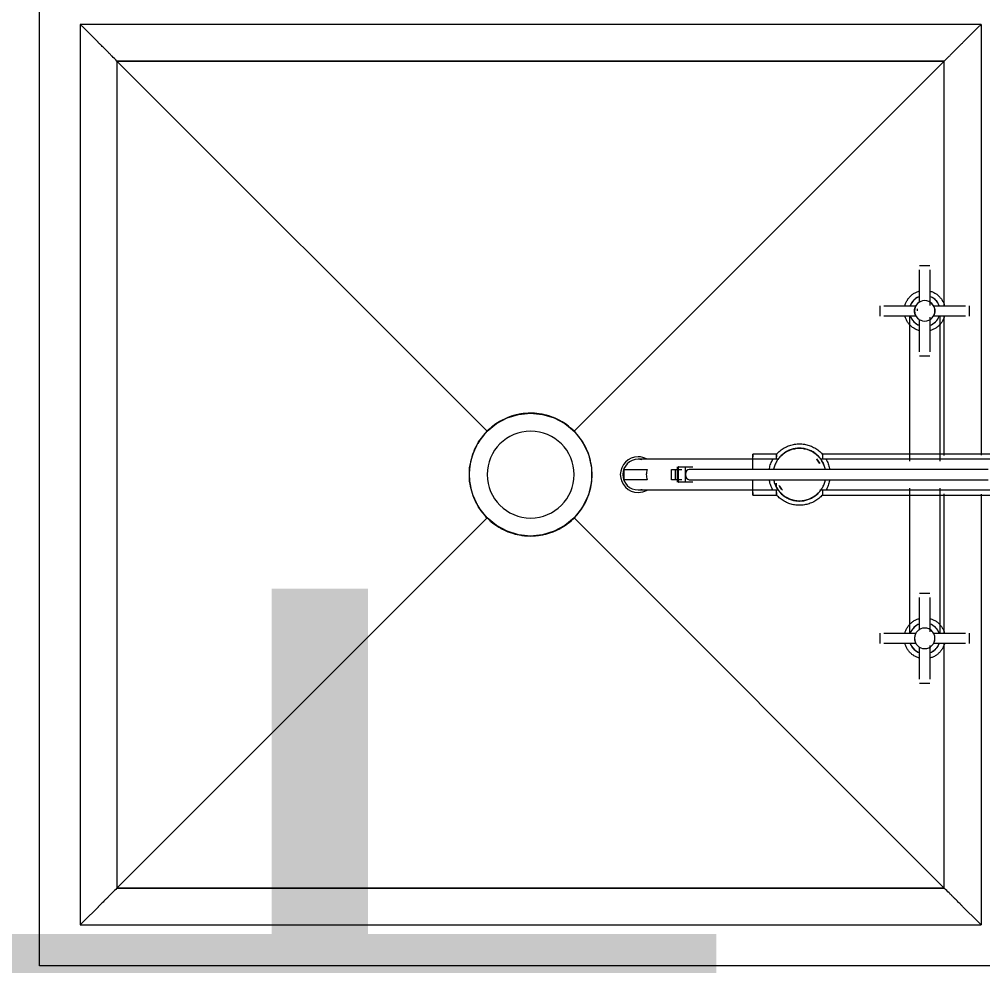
# Model space of a CAD drawing. Header units: inches. Extents: x -234 to 3525, y 0 to 2715.
# Drawn here: x 2771.82 to 2795.35, y 1690.38 to 1713.5 of the extents above; entities that cross this region are included whole.
import ezdxf
from ezdxf.enums import TextEntityAlignment as Align

# ---------------------------------------------------------------- set-up
doc = ezdxf.new("R2010")
doc.units = ezdxf.units.IN
doc.header["$LTSCALE"] = 10
doc.header["$MEASUREMENT"] = 0
doc.layers.add('AREA-TEXT', color=3, linetype='CONTINUOUS')
doc.layers.add('P-SANR-FIXT', color=2, linetype='CONTINUOUS', lineweight=13)
doc.styles.add('AREA', font='arial.ttf', dxfattribs={"width": 0.75, "height": 21})

msp = doc.modelspace()

# ---------------------------------------------------------------- linework, layer by layer
at = {"layer": 'P-SANR-FIXT', "lineweight": 9}
for p, q in [((2772.313, 1690.378), (2772.313, 1714.378)), ((2773.391, 1713.3), (2773.313, 1713.378)), ((2773.313, 1713.378), (2773.313, 1691.378)), ((2795.313, 1713.378), (2773.313, 1713.378)), ((2795.234, 1713.3), (2795.313, 1713.378)), ((2795.313, 1713.378), (2795.313, 1702.855)), ((2773.747, 1712.944), (2773.391, 1713.3)), ((2794.878, 1712.944), (2795.234, 1713.3)), ((2774.209, 1712.482), (2774.209, 1692.275)), ((2794.416, 1712.482), (2774.209, 1712.482)), ((2774.209, 1712.482), (2794.416, 1712.482)), ((2774.209, 1712.482), (2783.252, 1703.439)), ((2783.252, 1703.439), (2774.209, 1712.482)), ((2774.209, 1712.482), (2774.209, 1692.275)), ((2785.373, 1703.439), (2794.416, 1712.482)), ((2794.416, 1712.482), (2785.373, 1703.439)), ((2794.416, 1706.503), (2794.416, 1712.482)), ((2794.416, 1706.503), (2794.416, 1712.482)), ((2794.063, 1707.476), (2793.813, 1707.476)), ((2793.813, 1707.378), (2793.813, 1707.378)), ((2793.813, 1706.587), (2793.813, 1707.378)), ((2794.063, 1707.378), (2794.063, 1706.512)), ((2794.063, 1707.378), (2794.063, 1707.378)), ((2793.619, 1706.764), (2793.635, 1706.776)), ((2793.635, 1706.776), (2793.651, 1706.788)), ((2793.651, 1706.788), (2793.667, 1706.799)), ((2793.667, 1706.799), (2793.684, 1706.81)), ((2793.684, 1706.81), (2793.702, 1706.819)), ((2793.702, 1706.819), (2793.72, 1706.829)), ((2793.72, 1706.829), (2793.738, 1706.837)), ((2793.738, 1706.837), (2793.756, 1706.844)), ((2793.756, 1706.844), (2793.775, 1706.851)), ((2793.775, 1706.851), (2793.794, 1706.857)), ((2793.794, 1706.857), (2793.813, 1706.863)), ((2794.07, 1706.86), (2794.09, 1706.855)), ((2794.09, 1706.855), (2794.109, 1706.848)), ((2794.109, 1706.848), (2794.127, 1706.841)), ((2794.127, 1706.841), (2794.146, 1706.833)), ((2794.146, 1706.833), (2794.164, 1706.824)), ((2794.164, 1706.824), (2794.181, 1706.815)), ((2794.181, 1706.815), (2794.199, 1706.805)), ((2794.199, 1706.805), (2794.215, 1706.794)), ((2794.215, 1706.794), (2794.232, 1706.783)), ((2794.232, 1706.783), (2794.248, 1706.771)), ((2793.463, 1706.536), (2793.47, 1706.555)), ((2793.47, 1706.555), (2793.477, 1706.573)), ((2793.477, 1706.573), (2793.485, 1706.591)), ((2793.485, 1706.591), (2793.494, 1706.609)), ((2793.494, 1706.609), (2793.504, 1706.627)), ((2793.504, 1706.627), (2793.514, 1706.644)), ((2793.514, 1706.644), (2793.525, 1706.661)), ((2793.525, 1706.661), (2793.536, 1706.677)), ((2793.536, 1706.677), (2793.549, 1706.693)), ((2793.549, 1706.693), (2793.562, 1706.708)), ((2793.562, 1706.708), (2793.575, 1706.723)), ((2793.575, 1706.723), (2793.589, 1706.737)), ((2793.589, 1706.737), (2793.604, 1706.751)), ((2793.604, 1706.751), (2793.619, 1706.764)), ((2794.248, 1706.771), (2794.263, 1706.758)), ((2794.263, 1706.758), (2794.278, 1706.745)), ((2794.278, 1706.745), (2794.292, 1706.731)), ((2794.292, 1706.731), (2794.306, 1706.716)), ((2794.306, 1706.716), (2794.319, 1706.701)), ((2794.319, 1706.701), (2794.332, 1706.686)), ((2794.332, 1706.686), (2794.344, 1706.67)), ((2794.344, 1706.67), (2794.355, 1706.653)), ((2794.355, 1706.653), (2794.366, 1706.636)), ((2794.366, 1706.636), (2794.376, 1706.619)), ((2794.376, 1706.619), (2794.385, 1706.601)), ((2794.385, 1706.601), (2794.394, 1706.583)), ((2794.394, 1706.583), (2794.402, 1706.565)), ((2794.402, 1706.565), (2794.409, 1706.546)), ((2794.409, 1706.546), (2794.415, 1706.527)), ((2792.84, 1706.503), (2792.84, 1706.253)), ((2792.938, 1706.503), (2792.938, 1706.503)), ((2792.938, 1706.503), (2793.721, 1706.503)), ((2793.452, 1706.497), (2793.457, 1706.517)), ((2793.457, 1706.517), (2793.463, 1706.536)), ((2794.154, 1706.503), (2794.938, 1706.503)), ((2794.415, 1706.527), (2794.42, 1706.508)), ((2794.938, 1706.503), (2794.938, 1706.503)), ((2795.035, 1706.253), (2795.035, 1706.503)), ((2792.938, 1706.253), (2792.938, 1706.253)), ((2793.721, 1706.253), (2792.938, 1706.253)), ((2793.46, 1706.23), (2793.455, 1706.249)), ((2793.466, 1706.211), (2793.46, 1706.23)), ((2793.473, 1706.192), (2793.466, 1706.211)), ((2793.481, 1706.174), (2793.473, 1706.192)), ((2793.49, 1706.156), (2793.481, 1706.174)), ((2793.499, 1706.138), (2793.49, 1706.156)), ((2793.509, 1706.121), (2793.499, 1706.138)), ((2793.52, 1706.104), (2793.509, 1706.121)), ((2793.531, 1706.087), (2793.52, 1706.104)), ((2793.543, 1706.071), (2793.531, 1706.087)), ((2793.556, 1706.056), (2793.543, 1706.071)), ((2793.563, 1706.253), (2793.563, 1702.708)), ((2793.813, 1705.378), (2793.813, 1706.16)), ((2794.063, 1706.227), (2794.063, 1705.378)), ((2794.938, 1706.253), (2794.154, 1706.253)), ((2794.313, 1702.707), (2794.313, 1706.253)), ((2794.339, 1706.08), (2794.326, 1706.064)), ((2794.35, 1706.096), (2794.339, 1706.08)), ((2794.361, 1706.113), (2794.35, 1706.096)), ((2794.371, 1706.13), (2794.361, 1706.113)), ((2794.381, 1706.148), (2794.371, 1706.13)), ((2794.39, 1706.165), (2794.381, 1706.148)), ((2794.398, 1706.184), (2794.39, 1706.165)), ((2794.405, 1706.202), (2794.398, 1706.184)), ((2794.412, 1706.221), (2794.405, 1706.202)), ((2794.418, 1706.24), (2794.412, 1706.221)), ((2794.416, 1702.848), (2794.416, 1706.253)), ((2794.416, 1702.848), (2794.416, 1706.253)), ((2794.423, 1706.26), (2794.418, 1706.24)), ((2794.938, 1706.253), (2794.938, 1706.253)), ((2793.569, 1706.041), (2793.556, 1706.056)), ((2793.583, 1706.026), (2793.569, 1706.041)), ((2793.597, 1706.012), (2793.583, 1706.026)), ((2793.612, 1705.999), (2793.597, 1706.012)), ((2793.627, 1705.986), (2793.612, 1705.999)), ((2793.643, 1705.974), (2793.627, 1705.986)), ((2793.66, 1705.963), (2793.643, 1705.974)), ((2793.676, 1705.952), (2793.66, 1705.963)), ((2793.694, 1705.942), (2793.676, 1705.952)), ((2793.711, 1705.932), (2793.694, 1705.942)), ((2793.729, 1705.924), (2793.711, 1705.932)), ((2793.748, 1705.916), (2793.729, 1705.924)), ((2793.766, 1705.909), (2793.748, 1705.916)), ((2793.785, 1705.902), (2793.766, 1705.909)), ((2793.805, 1705.896), (2793.785, 1705.902)), ((2794.081, 1705.899), (2794.062, 1705.894)), ((2794.1, 1705.906), (2794.081, 1705.899)), ((2794.119, 1705.912), (2794.1, 1705.906)), ((2794.137, 1705.92), (2794.119, 1705.912)), ((2794.155, 1705.928), (2794.137, 1705.92)), ((2794.173, 1705.937), (2794.155, 1705.928)), ((2794.191, 1705.947), (2794.173, 1705.937)), ((2794.208, 1705.958), (2794.191, 1705.947)), ((2794.224, 1705.969), (2794.208, 1705.958)), ((2794.24, 1705.981), (2794.224, 1705.969)), ((2794.256, 1705.993), (2794.24, 1705.981)), ((2794.271, 1706.006), (2794.256, 1705.993)), ((2794.286, 1706.02), (2794.271, 1706.006)), ((2794.3, 1706.034), (2794.286, 1706.02)), ((2794.313, 1706.049), (2794.3, 1706.034)), ((2794.326, 1706.064), (2794.313, 1706.049)), ((2793.813, 1705.378), (2793.813, 1705.378)), ((2794.063, 1705.378), (2794.063, 1705.378)), ((2793.813, 1705.281), (2794.063, 1705.281)), ((2783.479, 1703.626), (2783.738, 1703.764)), ((2783.674, 1703.736), (2783.62, 1703.709)), ((2783.728, 1703.76), (2783.674, 1703.736)), ((2783.784, 1703.782), (2783.728, 1703.76)), ((2783.738, 1703.764), (2784.02, 1703.85)), ((2783.841, 1703.802), (2783.784, 1703.782)), ((2783.898, 1703.82), (2783.841, 1703.802)), ((2783.956, 1703.835), (2783.898, 1703.82)), ((2784.014, 1703.849), (2783.956, 1703.835)), ((2784.074, 1703.859), (2784.014, 1703.849)), ((2784.02, 1703.85), (2784.313, 1703.878)), ((2784.133, 1703.868), (2784.074, 1703.859)), ((2784.193, 1703.874), (2784.133, 1703.868)), ((2784.253, 1703.877), (2784.193, 1703.874)), ((2784.313, 1703.878), (2784.253, 1703.877)), ((2784.345, 1703.878), (2784.313, 1703.878)), ((2784.313, 1703.878), (2784.605, 1703.85)), ((2784.405, 1703.876), (2784.345, 1703.878)), ((2784.465, 1703.871), (2784.405, 1703.876)), ((2784.524, 1703.863), (2784.465, 1703.871)), ((2784.583, 1703.854), (2784.524, 1703.863)), ((2784.642, 1703.842), (2784.583, 1703.854)), ((2784.605, 1703.85), (2784.887, 1703.764)), ((2784.7, 1703.827), (2784.642, 1703.842)), ((2784.758, 1703.811), (2784.7, 1703.827)), ((2784.815, 1703.792), (2784.758, 1703.811)), ((2784.871, 1703.771), (2784.815, 1703.792)), ((2784.926, 1703.747), (2784.871, 1703.771)), ((2784.887, 1703.764), (2785.146, 1703.626)), ((2784.981, 1703.721), (2784.926, 1703.747)), ((2785.034, 1703.694), (2784.981, 1703.721)), ((2783.252, 1703.439), (2783.479, 1703.626)), ((2783.323, 1703.506), (2783.279, 1703.466)), ((2783.369, 1703.545), (2783.323, 1703.506)), ((2783.417, 1703.582), (2783.369, 1703.545)), ((2783.466, 1703.616), (2783.417, 1703.582)), ((2783.516, 1703.649), (2783.466, 1703.616)), ((2783.567, 1703.68), (2783.516, 1703.649)), ((2783.62, 1703.709), (2783.567, 1703.68)), ((2785.086, 1703.664), (2785.034, 1703.694)), ((2785.137, 1703.632), (2785.086, 1703.664)), ((2785.186, 1703.598), (2785.137, 1703.632)), ((2785.146, 1703.626), (2785.373, 1703.439)), ((2785.234, 1703.562), (2785.186, 1703.598)), ((2785.281, 1703.524), (2785.234, 1703.562)), ((2785.326, 1703.485), (2785.281, 1703.524)), ((2785.369, 1703.443), (2785.326, 1703.485)), ((2783.042, 1703.176), (2783.252, 1703.439)), ((2783.119, 1703.287), (2783.084, 1703.239)), ((2783.156, 1703.334), (2783.119, 1703.287)), ((2783.196, 1703.38), (2783.156, 1703.334)), ((2783.236, 1703.424), (2783.196, 1703.38)), ((2783.279, 1703.466), (2783.236, 1703.424)), ((2785.411, 1703.4), (2785.369, 1703.443)), ((2785.373, 1703.439), (2785.583, 1703.176)), ((2785.451, 1703.355), (2785.411, 1703.4)), ((2785.489, 1703.309), (2785.451, 1703.355)), ((2785.525, 1703.261), (2785.489, 1703.309)), ((2785.56, 1703.212), (2785.525, 1703.261)), ((2782.897, 1702.874), (2783.042, 1703.176)), ((2782.962, 1703.032), (2782.937, 1702.977)), ((2782.99, 1703.085), (2782.962, 1703.032)), ((2783.019, 1703.138), (2782.99, 1703.085)), ((2783.05, 1703.189), (2783.019, 1703.138)), ((2783.084, 1703.239), (2783.05, 1703.189)), ((2785.592, 1703.161), (2785.56, 1703.212)), ((2785.583, 1703.176), (2785.728, 1702.874)), ((2785.622, 1703.11), (2785.592, 1703.161)), ((2785.65, 1703.057), (2785.622, 1703.11)), ((2785.676, 1703.003), (2785.65, 1703.057)), ((2790.455, 1702.997), (2790.48, 1703.013)), ((2790.48, 1703.013), (2790.506, 1703.029)), ((2790.506, 1703.029), (2790.532, 1703.043)), ((2790.532, 1703.043), (2790.559, 1703.057)), ((2790.559, 1703.057), (2790.587, 1703.069)), ((2790.587, 1703.069), (2790.614, 1703.08)), ((2790.614, 1703.08), (2790.643, 1703.09)), ((2790.643, 1703.09), (2790.671, 1703.099)), ((2790.671, 1703.099), (2790.7, 1703.107)), ((2790.7, 1703.107), (2790.73, 1703.113)), ((2790.751, 1703.011), (2790.726, 1703.005)), ((2790.73, 1703.113), (2790.759, 1703.119)), ((2790.776, 1703.015), (2790.751, 1703.011)), ((2790.759, 1703.119), (2790.789, 1703.123)), ((2790.802, 1703.019), (2790.776, 1703.015)), ((2790.789, 1703.123), (2790.819, 1703.126)), ((2790.827, 1703.022), (2790.802, 1703.019)), ((2790.819, 1703.126), (2790.849, 1703.128)), ((2790.853, 1703.023), (2790.827, 1703.022)), ((2790.849, 1703.128), (2790.879, 1703.128)), ((2790.879, 1703.024), (2790.853, 1703.023)), ((2790.879, 1703.128), (2790.909, 1703.128)), ((2790.893, 1703.024), (2790.879, 1703.024)), ((2790.919, 1703.022), (2790.893, 1703.024)), ((2790.909, 1703.128), (2790.938, 1703.126)), ((2790.944, 1703.02), (2790.919, 1703.022)), ((2790.938, 1703.126), (2790.968, 1703.123)), ((2790.97, 1703.017), (2790.944, 1703.02)), ((2790.968, 1703.123), (2790.998, 1703.119)), ((2790.996, 1703.013), (2790.97, 1703.017)), ((2791.021, 1703.008), (2790.996, 1703.013)), ((2790.998, 1703.119), (2791.028, 1703.114)), ((2791.028, 1703.114), (2791.057, 1703.107)), ((2791.057, 1703.107), (2791.086, 1703.099)), ((2791.086, 1703.099), (2791.114, 1703.091)), ((2791.114, 1703.091), (2791.143, 1703.081)), ((2791.143, 1703.081), (2791.171, 1703.07)), ((2791.171, 1703.07), (2791.198, 1703.057)), ((2791.198, 1703.057), (2791.225, 1703.044)), ((2791.225, 1703.044), (2791.251, 1703.03)), ((2791.251, 1703.03), (2791.277, 1703.014)), ((2791.277, 1703.014), (2791.302, 1702.998)), ((2782.822, 1702.546), (2782.897, 1702.874)), ((2782.875, 1702.809), (2782.859, 1702.751)), ((2782.894, 1702.866), (2782.875, 1702.809)), ((2782.914, 1702.922), (2782.894, 1702.866)), ((2782.937, 1702.977), (2782.914, 1702.922)), ((2785.7, 1702.948), (2785.676, 1703.003)), ((2785.722, 1702.892), (2785.7, 1702.948)), ((2785.741, 1702.835), (2785.722, 1702.892)), ((2785.728, 1702.874), (2785.803, 1702.546)), ((2785.758, 1702.777), (2785.741, 1702.835)), ((2785.773, 1702.719), (2785.758, 1702.777)), ((2790.32, 1702.878), (2789.741, 1702.878)), ((2789.741, 1702.508), (2789.741, 1702.878)), ((2789.741, 1702.878), (2789.741, 1702.811)), ((2790.32, 1702.878), (2790.341, 1702.9)), ((2790.32, 1702.878), (2790.32, 1702.811)), ((2790.32, 1702.759), (2790.32, 1702.878)), ((2790.341, 1702.9), (2790.362, 1702.922)), ((2790.362, 1702.922), (2790.384, 1702.942)), ((2790.382, 1702.79), (2790.366, 1702.769)), ((2790.399, 1702.809), (2790.382, 1702.79)), ((2790.384, 1702.942), (2790.407, 1702.961)), ((2790.416, 1702.828), (2790.399, 1702.809)), ((2790.407, 1702.961), (2790.431, 1702.98)), ((2790.435, 1702.846), (2790.416, 1702.828)), ((2790.431, 1702.98), (2790.455, 1702.997)), ((2790.454, 1702.864), (2790.435, 1702.846)), ((2790.473, 1702.88), (2790.454, 1702.864)), ((2790.494, 1702.896), (2790.473, 1702.88)), ((2790.515, 1702.911), (2790.494, 1702.896)), ((2790.536, 1702.925), (2790.515, 1702.911)), ((2790.558, 1702.938), (2790.536, 1702.925)), ((2790.581, 1702.951), (2790.558, 1702.938)), ((2790.604, 1702.962), (2790.581, 1702.951)), ((2790.628, 1702.973), (2790.604, 1702.962)), ((2790.652, 1702.982), (2790.628, 1702.973)), ((2790.676, 1702.991), (2790.652, 1702.982)), ((2790.701, 1702.999), (2790.676, 1702.991)), ((2790.726, 1703.005), (2790.701, 1702.999)), ((2791.046, 1703.002), (2791.021, 1703.008)), ((2791.071, 1702.995), (2791.046, 1703.002)), ((2791.095, 1702.986), (2791.071, 1702.995)), ((2791.119, 1702.977), (2791.095, 1702.986)), ((2791.143, 1702.967), (2791.119, 1702.977)), ((2791.166, 1702.956), (2791.143, 1702.967)), ((2791.189, 1702.944), (2791.166, 1702.956)), ((2791.212, 1702.931), (2791.189, 1702.944)), ((2791.234, 1702.918), (2791.212, 1702.931)), ((2791.255, 1702.903), (2791.234, 1702.918)), ((2791.275, 1702.888), (2791.255, 1702.903)), ((2791.296, 1702.871), (2791.275, 1702.888)), ((2791.315, 1702.854), (2791.296, 1702.871)), ((2791.302, 1702.998), (2791.327, 1702.981)), ((2791.334, 1702.836), (2791.315, 1702.854)), ((2791.327, 1702.981), (2791.35, 1702.962)), ((2791.352, 1702.818), (2791.334, 1702.836)), ((2791.35, 1702.962), (2791.373, 1702.943)), ((2791.369, 1702.799), (2791.352, 1702.818)), ((2791.385, 1702.779), (2791.369, 1702.799)), ((2791.373, 1702.943), (2791.395, 1702.923)), ((2791.401, 1702.758), (2791.385, 1702.779)), ((2791.395, 1702.923), (2791.417, 1702.902)), ((2791.417, 1702.902), (2791.437, 1702.88)), ((2791.437, 1702.88), (2791.438, 1702.878)), ((2796.063, 1702.878), (2791.438, 1702.878)), ((2791.438, 1702.878), (2791.438, 1702.758)), ((2782.825, 1702.574), (2782.819, 1702.514)), ((2782.822, 1702.211), (2782.822, 1702.546)), ((2782.834, 1702.633), (2782.825, 1702.574)), ((2782.846, 1702.692), (2782.834, 1702.633)), ((2782.859, 1702.751), (2782.846, 1702.692)), ((2785.786, 1702.661), (2785.773, 1702.719)), ((2785.796, 1702.601), (2785.786, 1702.661)), ((2785.804, 1702.542), (2785.796, 1702.601)), ((2785.803, 1702.546), (2785.803, 1702.211)), ((2785.809, 1702.482), (2785.804, 1702.542)), ((2786.941, 1702.753), (2786.938, 1702.753)), ((2786.938, 1702.753), (2786.938, 1702.753)), ((2786.944, 1702.753), (2786.941, 1702.753)), ((2786.948, 1702.753), (2786.944, 1702.753)), ((2786.954, 1702.753), (2786.948, 1702.753)), ((2786.961, 1702.753), (2786.954, 1702.753)), ((2786.969, 1702.753), (2786.961, 1702.753)), ((2786.978, 1702.753), (2786.969, 1702.753)), ((2786.988, 1702.753), (2786.978, 1702.753)), ((2787, 1702.753), (2786.988, 1702.753)), ((2787.012, 1702.753), (2787, 1702.753)), ((2787.026, 1702.753), (2787.012, 1702.753)), ((2787.041, 1702.753), (2787.026, 1702.753)), ((2787.056, 1702.753), (2787.041, 1702.753)), ((2787.073, 1702.753), (2787.056, 1702.753)), ((2787.091, 1702.753), (2787.073, 1702.753)), ((2787.109, 1702.753), (2787.091, 1702.753)), ((2787.129, 1702.753), (2787.109, 1702.753)), ((2787.149, 1702.753), (2787.129, 1702.753)), ((2787.171, 1702.753), (2787.149, 1702.753)), ((2787.193, 1702.753), (2787.171, 1702.753)), ((2787.216, 1702.753), (2787.193, 1702.753)), ((2787.24, 1702.753), (2787.216, 1702.753)), ((2787.264, 1702.753), (2787.24, 1702.753)), ((2787.289, 1702.753), (2787.264, 1702.753)), ((2787.315, 1702.753), (2787.289, 1702.753)), ((2787.341, 1702.753), (2787.315, 1702.753)), ((2787.368, 1702.753), (2787.341, 1702.753)), ((2787.395, 1702.753), (2787.368, 1702.753)), ((2787.423, 1702.753), (2787.395, 1702.753)), ((2787.452, 1702.753), (2787.423, 1702.753)), ((2787.48, 1702.753), (2787.452, 1702.753)), ((2787.509, 1702.753), (2787.48, 1702.753)), ((2787.538, 1702.753), (2787.509, 1702.753)), ((2787.568, 1702.753), (2787.538, 1702.753)), ((2787.598, 1702.753), (2787.568, 1702.753)), ((2787.628, 1702.753), (2787.598, 1702.753)), ((2787.658, 1702.753), (2787.628, 1702.753)), ((2787.688, 1702.753), (2787.658, 1702.753)), ((2790.378, 1702.753), (2787.688, 1702.753)), ((2787.895, 1702.566), (2787.895, 1702.191)), ((2787.918, 1702.566), (2788.095, 1702.566)), ((2787.921, 1702.566), (2787.918, 1702.566)), ((2787.918, 1702.566), (2787.918, 1702.191)), ((2788.095, 1702.566), (2788.271, 1702.566)), ((2788.095, 1702.191), (2788.095, 1702.566)), ((2790.144, 1702.527), (2790.151, 1702.557)), ((2790.151, 1702.557), (2790.159, 1702.586)), ((2790.159, 1702.586), (2790.167, 1702.614)), ((2790.167, 1702.614), (2790.177, 1702.643)), ((2790.177, 1702.643), (2790.189, 1702.671)), ((2790.189, 1702.671), (2790.201, 1702.698)), ((2790.201, 1702.698), (2790.214, 1702.725)), ((2790.214, 1702.725), (2790.228, 1702.751)), ((2790.228, 1702.751), (2790.23, 1702.753)), ((2790.261, 1702.563), (2790.254, 1702.539)), ((2790.269, 1702.588), (2790.261, 1702.563)), ((2790.278, 1702.612), (2790.269, 1702.588)), ((2790.287, 1702.636), (2790.278, 1702.612)), ((2790.298, 1702.66), (2790.287, 1702.636)), ((2790.31, 1702.683), (2790.298, 1702.66)), ((2790.323, 1702.705), (2790.31, 1702.683)), ((2790.336, 1702.727), (2790.323, 1702.705)), ((2790.35, 1702.749), (2790.336, 1702.727)), ((2790.366, 1702.769), (2790.35, 1702.749)), ((2796.182, 1702.753), (2791.389, 1702.753)), ((2791.416, 1702.737), (2791.401, 1702.758)), ((2791.429, 1702.715), (2791.416, 1702.737)), ((2791.442, 1702.693), (2791.429, 1702.715)), ((2791.455, 1702.67), (2791.442, 1702.693)), ((2791.466, 1702.647), (2791.455, 1702.67)), ((2791.476, 1702.623), (2791.466, 1702.647)), ((2791.485, 1702.599), (2791.476, 1702.623)), ((2791.494, 1702.575), (2791.485, 1702.599)), ((2791.501, 1702.55), (2791.494, 1702.575)), ((2791.507, 1702.525), (2791.501, 1702.55)), ((2791.529, 1702.753), (2791.543, 1702.727)), ((2791.543, 1702.727), (2791.557, 1702.7)), ((2791.557, 1702.7), (2791.569, 1702.673)), ((2791.569, 1702.673), (2791.58, 1702.645)), ((2791.58, 1702.645), (2791.59, 1702.617)), ((2791.59, 1702.617), (2791.599, 1702.588)), ((2791.599, 1702.588), (2791.607, 1702.559)), ((2791.607, 1702.559), (2791.614, 1702.53)), ((2782.814, 1702.455), (2782.813, 1702.395)), ((2782.813, 1702.395), (2782.813, 1702.335)), ((2782.813, 1702.335), (2782.816, 1702.275)), ((2782.819, 1702.514), (2782.814, 1702.455)), ((2785.812, 1702.422), (2785.809, 1702.482)), ((2785.811, 1702.302), (2785.812, 1702.362)), ((2785.812, 1702.362), (2785.812, 1702.422)), ((2786.591, 1702.503), (2786.591, 1702.253)), ((2786.591, 1702.503), (2786.768, 1702.503)), ((2786.591, 1702.503), (2786.769, 1702.503)), ((2786.769, 1702.503), (2787.162, 1702.503)), ((2787.754, 1702.503), (2787.918, 1702.503)), ((2787.754, 1702.503), (2787.843, 1702.503)), ((2787.755, 1702.421), (2787.754, 1702.503)), ((2787.754, 1702.253), (2787.755, 1702.336)), ((2787.755, 1702.336), (2787.755, 1702.421)), ((2787.843, 1702.503), (2787.843, 1702.253)), ((2787.843, 1702.503), (2788.006, 1702.503)), ((2787.843, 1702.503), (2787.843, 1702.253)), ((2787.9, 1702.503), (2787.914, 1702.503)), ((2787.914, 1702.503), (2787.9, 1702.503)), ((2795.485, 1702.503), (2788.183, 1702.503)), ((2790.139, 1702.498), (2790.144, 1702.527)), ((2790.254, 1702.539), (2790.248, 1702.513)), ((2791.513, 1702.5), (2791.507, 1702.525)), ((2791.614, 1702.53), (2791.619, 1702.501)), ((2782.816, 1702.275), (2782.821, 1702.215)), ((2782.821, 1702.215), (2782.829, 1702.155)), ((2782.897, 1701.883), (2782.822, 1702.211)), ((2782.829, 1702.155), (2782.839, 1702.096)), ((2782.839, 1702.096), (2782.852, 1702.038)), ((2785.803, 1702.211), (2785.728, 1701.883)), ((2785.779, 1702.065), (2785.791, 1702.123)), ((2785.791, 1702.123), (2785.8, 1702.183)), ((2785.8, 1702.183), (2785.806, 1702.242)), ((2785.806, 1702.242), (2785.811, 1702.302)), ((2786.768, 1702.253), (2786.591, 1702.253)), ((2786.769, 1702.253), (2786.591, 1702.253)), ((2787.162, 1702.253), (2786.769, 1702.253)), ((2787.918, 1702.253), (2787.754, 1702.253)), ((2787.843, 1702.253), (2787.754, 1702.253)), ((2788.006, 1702.253), (2787.843, 1702.253)), ((2787.9, 1702.253), (2787.914, 1702.253)), ((2787.914, 1702.253), (2787.9, 1702.253)), ((2787.918, 1702.191), (2787.921, 1702.191)), ((2788.095, 1702.191), (2787.918, 1702.191)), ((2788.271, 1702.191), (2788.095, 1702.191)), ((2788.183, 1702.253), (2795.485, 1702.253)), ((2789.741, 1701.878), (2789.741, 1702.249)), ((2790.145, 1702.227), (2790.139, 1702.256)), ((2790.151, 1702.198), (2790.145, 1702.227)), ((2790.159, 1702.169), (2790.151, 1702.198)), ((2790.168, 1702.14), (2790.159, 1702.169)), ((2790.178, 1702.112), (2790.168, 1702.14)), ((2790.19, 1702.084), (2790.178, 1702.112)), ((2790.202, 1702.057), (2790.19, 1702.084)), ((2790.245, 1702.257), (2790.251, 1702.232)), ((2790.251, 1702.232), (2790.257, 1702.207)), ((2790.257, 1702.207), (2790.264, 1702.182)), ((2790.264, 1702.182), (2790.273, 1702.158)), ((2790.273, 1702.158), (2790.282, 1702.134)), ((2790.282, 1702.134), (2790.292, 1702.11)), ((2790.292, 1702.11), (2790.304, 1702.087)), ((2790.304, 1702.087), (2790.316, 1702.064)), ((2790.32, 1702.084), (2790.32, 1702.172)), ((2791.436, 1702.052), (2791.448, 1702.074)), ((2791.448, 1702.074), (2791.46, 1702.097)), ((2791.46, 1702.097), (2791.471, 1702.121)), ((2791.471, 1702.121), (2791.48, 1702.145)), ((2791.48, 1702.145), (2791.489, 1702.169)), ((2791.489, 1702.169), (2791.497, 1702.193)), ((2791.497, 1702.193), (2791.504, 1702.218)), ((2791.504, 1702.218), (2791.51, 1702.243)), ((2791.57, 1702.086), (2791.558, 1702.059)), ((2791.581, 1702.114), (2791.57, 1702.086)), ((2791.591, 1702.143), (2791.581, 1702.114)), ((2791.6, 1702.171), (2791.591, 1702.143)), ((2791.608, 1702.2), (2791.6, 1702.171)), ((2791.614, 1702.229), (2791.608, 1702.2)), ((2791.62, 1702.259), (2791.614, 1702.229)), ((2782.852, 1702.038), (2782.867, 1701.98)), ((2782.867, 1701.98), (2782.884, 1701.922)), ((2782.884, 1701.922), (2782.903, 1701.865)), ((2783.042, 1701.58), (2782.897, 1701.883)), ((2782.903, 1701.865), (2782.925, 1701.809)), ((2785.728, 1701.883), (2785.583, 1701.58)), ((2785.688, 1701.779), (2785.711, 1701.835)), ((2785.711, 1701.835), (2785.731, 1701.891)), ((2785.731, 1701.891), (2785.75, 1701.948)), ((2785.75, 1701.948), (2785.766, 1702.006)), ((2785.766, 1702.006), (2785.779, 1702.065)), ((2786.938, 1702.003), (2786.938, 1702.003)), ((2786.938, 1702.003), (2786.94, 1702.003)), ((2786.94, 1702.003), (2786.943, 1702.003)), ((2786.943, 1702.003), (2786.947, 1702.003)), ((2786.947, 1702.003), (2786.952, 1702.003)), ((2786.952, 1702.003), (2786.959, 1702.003)), ((2786.959, 1702.003), (2786.967, 1702.003)), ((2786.967, 1702.003), (2786.976, 1702.003)), ((2786.976, 1702.003), (2786.986, 1702.003)), ((2786.986, 1702.003), (2786.997, 1702.003)), ((2786.997, 1702.003), (2787.009, 1702.003)), ((2787.009, 1702.003), (2787.022, 1702.003)), ((2787.022, 1702.003), (2787.037, 1702.003)), ((2787.037, 1702.003), (2787.052, 1702.003)), ((2787.052, 1702.003), (2787.068, 1702.003)), ((2787.068, 1702.003), (2787.086, 1702.003)), ((2787.086, 1702.003), (2787.104, 1702.003)), ((2787.104, 1702.003), (2787.124, 1702.003)), ((2787.124, 1702.003), (2787.144, 1702.003)), ((2787.144, 1702.003), (2787.165, 1702.003)), ((2787.165, 1702.003), (2787.187, 1702.003)), ((2787.187, 1702.003), (2787.21, 1702.003)), ((2787.21, 1702.003), (2787.233, 1702.003)), ((2787.233, 1702.003), (2787.257, 1702.003)), ((2787.257, 1702.003), (2787.282, 1702.003)), ((2787.282, 1702.003), (2787.308, 1702.003)), ((2787.308, 1702.003), (2787.334, 1702.003)), ((2787.334, 1702.003), (2787.361, 1702.003)), ((2787.361, 1702.003), (2787.388, 1702.003)), ((2787.388, 1702.003), (2787.416, 1702.003)), ((2787.416, 1702.003), (2787.444, 1702.003)), ((2787.444, 1702.003), (2787.472, 1702.003)), ((2787.472, 1702.003), (2787.501, 1702.003)), ((2787.501, 1702.003), (2787.531, 1702.003)), ((2787.531, 1702.003), (2787.56, 1702.003)), ((2787.56, 1702.003), (2787.59, 1702.003)), ((2787.59, 1702.003), (2787.619, 1702.003)), ((2787.619, 1702.003), (2787.649, 1702.003)), ((2787.649, 1702.003), (2787.679, 1702.003)), ((2787.679, 1702.003), (2787.688, 1702.003)), ((2787.688, 1702.003), (2790.369, 1702.003)), ((2789.741, 1701.945), (2789.741, 1701.878)), ((2789.741, 1701.878), (2790.32, 1701.878)), ((2790.215, 1702.03), (2790.202, 1702.057)), ((2790.23, 1702.003), (2790.215, 1702.03)), ((2790.316, 1702.064), (2790.329, 1702.042)), ((2790.32, 1701.878), (2790.32, 1701.998)), ((2790.32, 1701.945), (2790.32, 1701.878)), ((2790.321, 1701.877), (2790.32, 1701.878)), ((2790.342, 1701.855), (2790.321, 1701.877)), ((2790.329, 1702.042), (2790.343, 1702.02)), ((2790.363, 1701.834), (2790.342, 1701.855)), ((2790.343, 1702.02), (2790.357, 1701.999)), ((2790.357, 1701.999), (2790.373, 1701.978)), ((2790.385, 1701.814), (2790.363, 1701.834)), ((2790.373, 1701.978), (2790.389, 1701.958)), ((2790.389, 1701.958), (2790.407, 1701.939)), ((2790.407, 1701.939), (2790.425, 1701.92)), ((2790.425, 1701.92), (2790.443, 1701.903)), ((2790.443, 1701.903), (2790.463, 1701.886)), ((2790.463, 1701.886), (2790.483, 1701.869)), ((2790.483, 1701.869), (2790.503, 1701.854)), ((2790.503, 1701.854), (2790.525, 1701.839)), ((2790.525, 1701.839), (2790.546, 1701.826)), ((2791.222, 1701.832), (2791.243, 1701.846)), ((2791.243, 1701.846), (2791.264, 1701.861)), ((2791.264, 1701.861), (2791.285, 1701.877)), ((2791.285, 1701.877), (2791.305, 1701.893)), ((2791.305, 1701.893), (2791.324, 1701.911)), ((2791.324, 1701.911), (2791.342, 1701.929)), ((2791.342, 1701.929), (2791.36, 1701.948)), ((2791.36, 1701.948), (2791.376, 1701.967)), ((2791.397, 1701.835), (2791.374, 1701.815)), ((2791.376, 1701.967), (2791.392, 1701.988)), ((2791.38, 1702.003), (2796.171, 1702.003)), ((2791.392, 1701.988), (2791.408, 1702.008)), ((2791.418, 1701.856), (2791.397, 1701.835)), ((2791.408, 1702.008), (2791.422, 1702.03)), ((2791.438, 1701.878), (2791.418, 1701.856)), ((2791.422, 1702.03), (2791.436, 1702.052)), ((2791.438, 1701.999), (2791.438, 1701.878)), ((2791.438, 1701.878), (2796.063, 1701.878)), ((2791.53, 1702.006), (2791.529, 1702.003)), ((2791.545, 1702.032), (2791.53, 1702.006)), ((2791.558, 1702.059), (2791.545, 1702.032)), ((2793.563, 1702.049), (2793.563, 1698.503)), ((2794.313, 1698.503), (2794.313, 1702.05)), ((2794.416, 1698.503), (2794.416, 1701.909)), ((2794.416, 1698.503), (2794.416, 1701.909)), ((2795.313, 1701.902), (2795.313, 1691.378)), ((2782.925, 1701.809), (2782.949, 1701.754)), ((2782.949, 1701.754), (2782.975, 1701.7)), ((2782.975, 1701.7), (2783.003, 1701.647)), ((2783.003, 1701.647), (2783.033, 1701.595)), ((2785.575, 1701.568), (2785.606, 1701.619)), ((2785.606, 1701.619), (2785.635, 1701.671)), ((2785.635, 1701.671), (2785.663, 1701.725)), ((2785.663, 1701.725), (2785.688, 1701.779)), ((2790.408, 1701.795), (2790.385, 1701.814)), ((2790.432, 1701.776), (2790.408, 1701.795)), ((2790.456, 1701.759), (2790.432, 1701.776)), ((2790.482, 1701.743), (2790.456, 1701.759)), ((2790.507, 1701.727), (2790.482, 1701.743)), ((2790.534, 1701.713), (2790.507, 1701.727)), ((2790.561, 1701.7), (2790.534, 1701.713)), ((2790.546, 1701.826), (2790.569, 1701.813)), ((2790.588, 1701.687), (2790.561, 1701.7)), ((2790.569, 1701.813), (2790.592, 1701.801)), ((2790.616, 1701.676), (2790.588, 1701.687)), ((2790.592, 1701.801), (2790.615, 1701.79)), ((2790.615, 1701.79), (2790.639, 1701.78)), ((2790.644, 1701.666), (2790.616, 1701.676)), ((2790.639, 1701.78), (2790.663, 1701.77)), ((2790.673, 1701.657), (2790.644, 1701.666)), ((2790.663, 1701.77), (2790.687, 1701.762)), ((2790.702, 1701.65), (2790.673, 1701.657)), ((2790.687, 1701.762), (2790.712, 1701.755)), ((2790.731, 1701.643), (2790.702, 1701.65)), ((2790.712, 1701.755), (2790.737, 1701.749)), ((2790.761, 1701.638), (2790.731, 1701.643)), ((2790.737, 1701.749), (2790.763, 1701.744)), ((2790.79, 1701.634), (2790.761, 1701.638)), ((2790.763, 1701.744), (2790.788, 1701.74)), ((2790.788, 1701.74), (2790.814, 1701.737)), ((2790.82, 1701.631), (2790.79, 1701.634)), ((2790.814, 1701.737), (2790.839, 1701.734)), ((2790.85, 1701.629), (2790.82, 1701.631)), ((2790.839, 1701.734), (2790.865, 1701.733)), ((2790.88, 1701.628), (2790.85, 1701.629)), ((2790.865, 1701.733), (2790.879, 1701.733)), ((2790.879, 1701.733), (2790.905, 1701.734)), ((2790.91, 1701.629), (2790.88, 1701.628)), ((2790.905, 1701.734), (2790.931, 1701.735)), ((2790.94, 1701.631), (2790.91, 1701.629)), ((2790.931, 1701.735), (2790.956, 1701.738)), ((2790.97, 1701.634), (2790.94, 1701.631)), ((2790.956, 1701.738), (2790.982, 1701.741)), ((2791, 1701.638), (2790.97, 1701.634)), ((2790.982, 1701.741), (2791.007, 1701.746)), ((2791.029, 1701.644), (2791, 1701.638)), ((2791.007, 1701.746), (2791.032, 1701.752)), ((2791.058, 1701.65), (2791.029, 1701.644)), ((2791.032, 1701.752), (2791.057, 1701.758)), ((2791.057, 1701.758), (2791.082, 1701.766)), ((2791.087, 1701.658), (2791.058, 1701.65)), ((2791.082, 1701.766), (2791.106, 1701.775)), ((2791.116, 1701.667), (2791.087, 1701.658)), ((2791.106, 1701.775), (2791.13, 1701.784)), ((2791.144, 1701.677), (2791.116, 1701.667)), ((2791.13, 1701.784), (2791.154, 1701.795)), ((2791.172, 1701.688), (2791.144, 1701.677)), ((2791.154, 1701.795), (2791.177, 1701.806)), ((2791.199, 1701.7), (2791.172, 1701.688)), ((2791.177, 1701.806), (2791.2, 1701.818)), ((2791.226, 1701.714), (2791.199, 1701.7)), ((2791.2, 1701.818), (2791.222, 1701.832)), ((2791.253, 1701.728), (2791.226, 1701.714)), ((2791.278, 1701.743), (2791.253, 1701.728)), ((2791.303, 1701.76), (2791.278, 1701.743)), ((2791.328, 1701.777), (2791.303, 1701.76)), ((2791.352, 1701.796), (2791.328, 1701.777)), ((2791.374, 1701.815), (2791.352, 1701.796)), ((2783.033, 1701.595), (2783.065, 1701.545)), ((2783.252, 1701.318), (2783.042, 1701.58)), ((2783.065, 1701.545), (2783.1, 1701.496)), ((2783.1, 1701.496), (2783.136, 1701.448)), ((2783.136, 1701.448), (2783.174, 1701.402)), ((2783.174, 1701.402), (2783.214, 1701.357)), ((2785.583, 1701.58), (2785.373, 1701.318)), ((2785.389, 1701.333), (2785.429, 1701.377)), ((2785.429, 1701.377), (2785.469, 1701.423)), ((2785.469, 1701.423), (2785.506, 1701.47)), ((2785.506, 1701.47), (2785.541, 1701.518)), ((2785.541, 1701.518), (2785.575, 1701.568)), ((2783.252, 1701.318), (2774.209, 1692.275)), ((2774.209, 1692.275), (2783.252, 1701.318)), ((2783.214, 1701.357), (2783.256, 1701.314)), ((2783.479, 1701.131), (2783.252, 1701.318)), ((2783.256, 1701.314), (2783.299, 1701.272)), ((2783.299, 1701.272), (2783.344, 1701.233)), ((2783.344, 1701.233), (2783.391, 1701.195)), ((2783.391, 1701.195), (2783.439, 1701.159)), ((2783.439, 1701.159), (2783.488, 1701.125)), ((2783.738, 1700.993), (2783.479, 1701.131)), ((2785.146, 1701.131), (2784.887, 1700.993)), ((2785.109, 1701.108), (2785.159, 1701.14)), ((2785.373, 1701.318), (2785.146, 1701.131)), ((2785.159, 1701.14), (2785.208, 1701.175)), ((2785.208, 1701.175), (2785.256, 1701.212)), ((2785.256, 1701.212), (2785.302, 1701.251)), ((2785.302, 1701.251), (2785.346, 1701.291)), ((2785.346, 1701.291), (2785.389, 1701.333)), ((2794.416, 1692.275), (2785.373, 1701.318)), ((2785.373, 1701.318), (2794.416, 1692.275)), ((2783.488, 1701.125), (2783.539, 1701.093)), ((2783.539, 1701.093), (2783.591, 1701.063)), ((2783.591, 1701.063), (2783.644, 1701.035)), ((2783.644, 1701.035), (2783.699, 1701.01)), ((2783.699, 1701.01), (2783.754, 1700.986)), ((2784.02, 1700.907), (2783.738, 1700.993)), ((2783.754, 1700.986), (2783.81, 1700.965)), ((2783.81, 1700.965), (2783.867, 1700.946)), ((2783.867, 1700.946), (2783.925, 1700.929)), ((2783.925, 1700.929), (2783.983, 1700.915)), ((2783.983, 1700.915), (2784.042, 1700.903)), ((2784.313, 1700.878), (2784.02, 1700.907)), ((2784.042, 1700.903), (2784.101, 1700.893)), ((2784.101, 1700.893), (2784.16, 1700.886)), ((2784.605, 1700.907), (2784.313, 1700.878)), ((2784.492, 1700.889), (2784.551, 1700.898)), ((2784.551, 1700.898), (2784.611, 1700.908)), ((2784.887, 1700.993), (2784.605, 1700.907)), ((2784.611, 1700.908), (2784.669, 1700.921)), ((2784.669, 1700.921), (2784.727, 1700.937)), ((2784.727, 1700.937), (2784.784, 1700.955)), ((2784.784, 1700.955), (2784.841, 1700.975)), ((2784.841, 1700.975), (2784.897, 1700.997)), ((2784.897, 1700.997), (2784.951, 1701.021)), ((2784.951, 1701.021), (2785.005, 1701.048)), ((2785.005, 1701.048), (2785.058, 1701.077)), ((2785.058, 1701.077), (2785.109, 1701.108)), ((2784.16, 1700.886), (2784.22, 1700.881)), ((2784.22, 1700.881), (2784.28, 1700.879)), ((2784.28, 1700.879), (2784.313, 1700.878)), ((2784.313, 1700.878), (2784.372, 1700.88)), ((2784.372, 1700.88), (2784.432, 1700.883)), ((2784.432, 1700.883), (2784.492, 1700.889)), ((2794.063, 1699.476), (2793.813, 1699.476)), ((2793.813, 1699.378), (2793.813, 1699.378)), ((2793.813, 1698.579), (2793.813, 1699.378)), ((2794.063, 1699.378), (2794.063, 1698.534)), ((2794.063, 1699.378), (2794.063, 1699.378)), ((2793.619, 1698.764), (2793.635, 1698.776)), ((2793.635, 1698.776), (2793.651, 1698.788)), ((2793.651, 1698.788), (2793.667, 1698.799)), ((2793.667, 1698.799), (2793.684, 1698.81)), ((2793.684, 1698.81), (2793.702, 1698.819)), ((2793.702, 1698.819), (2793.72, 1698.829)), ((2793.72, 1698.829), (2793.738, 1698.837)), ((2793.738, 1698.837), (2793.756, 1698.844)), ((2793.756, 1698.844), (2793.775, 1698.851)), ((2793.775, 1698.851), (2793.794, 1698.857)), ((2793.794, 1698.857), (2793.813, 1698.863)), ((2794.07, 1698.86), (2794.09, 1698.855)), ((2794.09, 1698.855), (2794.109, 1698.848)), ((2794.109, 1698.848), (2794.127, 1698.841)), ((2794.127, 1698.841), (2794.146, 1698.833)), ((2794.146, 1698.833), (2794.164, 1698.824)), ((2794.164, 1698.824), (2794.181, 1698.815)), ((2794.181, 1698.815), (2794.199, 1698.805)), ((2794.199, 1698.805), (2794.215, 1698.794)), ((2794.215, 1698.794), (2794.232, 1698.783)), ((2794.232, 1698.783), (2794.248, 1698.771)), ((2793.463, 1698.536), (2793.47, 1698.555)), ((2793.47, 1698.555), (2793.477, 1698.573)), ((2793.477, 1698.573), (2793.485, 1698.591)), ((2793.485, 1698.591), (2793.494, 1698.609)), ((2793.494, 1698.609), (2793.504, 1698.627)), ((2793.504, 1698.627), (2793.514, 1698.644)), ((2793.514, 1698.644), (2793.525, 1698.661)), ((2793.525, 1698.661), (2793.536, 1698.677)), ((2793.536, 1698.677), (2793.549, 1698.693)), ((2793.549, 1698.693), (2793.562, 1698.708)), ((2793.562, 1698.708), (2793.575, 1698.723)), ((2793.575, 1698.723), (2793.589, 1698.737)), ((2793.589, 1698.737), (2793.604, 1698.751)), ((2793.604, 1698.751), (2793.619, 1698.764)), ((2794.248, 1698.771), (2794.263, 1698.758)), ((2794.263, 1698.758), (2794.278, 1698.745)), ((2794.278, 1698.745), (2794.292, 1698.731)), ((2794.292, 1698.731), (2794.306, 1698.716)), ((2794.306, 1698.716), (2794.319, 1698.701)), ((2794.319, 1698.701), (2794.332, 1698.686)), ((2794.332, 1698.686), (2794.344, 1698.67)), ((2794.344, 1698.67), (2794.355, 1698.653)), ((2794.355, 1698.653), (2794.366, 1698.636)), ((2794.366, 1698.636), (2794.376, 1698.619)), ((2794.376, 1698.619), (2794.385, 1698.601)), ((2794.385, 1698.601), (2794.394, 1698.583)), ((2794.394, 1698.583), (2794.402, 1698.565)), ((2794.402, 1698.565), (2794.409, 1698.546)), ((2794.409, 1698.546), (2794.415, 1698.527)), ((2792.84, 1698.503), (2792.84, 1698.253)), ((2792.938, 1698.503), (2792.938, 1698.503)), ((2792.938, 1698.503), (2793.721, 1698.503)), ((2793.452, 1698.497), (2793.457, 1698.517)), ((2793.457, 1698.517), (2793.463, 1698.536)), ((2794.154, 1698.503), (2794.938, 1698.503)), ((2794.415, 1698.527), (2794.42, 1698.508)), ((2794.938, 1698.503), (2794.938, 1698.503)), ((2795.035, 1698.253), (2795.035, 1698.503)), ((2792.938, 1698.253), (2792.938, 1698.253)), ((2793.721, 1698.253), (2792.938, 1698.253)), ((2793.46, 1698.23), (2793.455, 1698.249)), ((2793.466, 1698.211), (2793.46, 1698.23)), ((2793.473, 1698.192), (2793.466, 1698.211)), ((2793.481, 1698.174), (2793.473, 1698.192)), ((2793.49, 1698.156), (2793.481, 1698.174)), ((2793.499, 1698.138), (2793.49, 1698.156)), ((2793.509, 1698.121), (2793.499, 1698.138)), ((2793.52, 1698.104), (2793.509, 1698.121)), ((2793.531, 1698.087), (2793.52, 1698.104)), ((2793.543, 1698.071), (2793.531, 1698.087)), ((2793.556, 1698.056), (2793.543, 1698.071)), ((2793.813, 1697.378), (2793.813, 1698.16)), ((2794.063, 1698.199), (2794.063, 1697.378)), ((2794.938, 1698.253), (2794.154, 1698.253)), ((2794.339, 1698.08), (2794.326, 1698.064)), ((2794.35, 1698.096), (2794.339, 1698.08)), ((2794.361, 1698.113), (2794.35, 1698.096)), ((2794.371, 1698.13), (2794.361, 1698.113)), ((2794.381, 1698.148), (2794.371, 1698.13)), ((2794.39, 1698.165), (2794.381, 1698.148)), ((2794.398, 1698.184), (2794.39, 1698.165)), ((2794.405, 1698.202), (2794.398, 1698.184)), ((2794.412, 1698.221), (2794.405, 1698.202)), ((2794.418, 1698.24), (2794.412, 1698.221)), ((2794.416, 1692.275), (2794.416, 1698.253)), ((2794.416, 1692.275), (2794.416, 1698.253)), ((2794.423, 1698.26), (2794.418, 1698.24)), ((2794.938, 1698.253), (2794.938, 1698.253)), ((2793.569, 1698.041), (2793.556, 1698.056)), ((2793.583, 1698.026), (2793.569, 1698.041)), ((2793.597, 1698.012), (2793.583, 1698.026)), ((2793.612, 1697.999), (2793.597, 1698.012)), ((2793.627, 1697.986), (2793.612, 1697.999)), ((2793.643, 1697.974), (2793.627, 1697.986)), ((2793.66, 1697.963), (2793.643, 1697.974)), ((2793.676, 1697.952), (2793.66, 1697.963)), ((2793.694, 1697.942), (2793.676, 1697.952)), ((2793.711, 1697.932), (2793.694, 1697.942)), ((2793.729, 1697.924), (2793.711, 1697.932)), ((2793.748, 1697.916), (2793.729, 1697.924)), ((2793.766, 1697.909), (2793.748, 1697.916)), ((2793.785, 1697.902), (2793.766, 1697.909)), ((2793.805, 1697.896), (2793.785, 1697.902)), ((2794.081, 1697.899), (2794.062, 1697.894)), ((2794.1, 1697.906), (2794.081, 1697.899)), ((2794.119, 1697.912), (2794.1, 1697.906)), ((2794.137, 1697.92), (2794.119, 1697.912)), ((2794.155, 1697.928), (2794.137, 1697.92)), ((2794.173, 1697.937), (2794.155, 1697.928)), ((2794.191, 1697.947), (2794.173, 1697.937)), ((2794.208, 1697.958), (2794.191, 1697.947)), ((2794.224, 1697.969), (2794.208, 1697.958)), ((2794.24, 1697.981), (2794.224, 1697.969)), ((2794.256, 1697.993), (2794.24, 1697.981)), ((2794.271, 1698.006), (2794.256, 1697.993)), ((2794.286, 1698.02), (2794.271, 1698.006)), ((2794.3, 1698.034), (2794.286, 1698.02)), ((2794.313, 1698.049), (2794.3, 1698.034)), ((2794.326, 1698.064), (2794.313, 1698.049)), ((2793.813, 1697.378), (2793.813, 1697.378)), ((2794.063, 1697.378), (2794.063, 1697.378)), ((2793.813, 1697.281), (2794.063, 1697.281)), ((2774.209, 1692.275), (2794.416, 1692.275)), ((2794.416, 1692.275), (2774.209, 1692.275)), ((2773.747, 1691.813), (2773.391, 1691.457)), ((2795.234, 1691.457), (2794.878, 1691.813)), ((2773.391, 1691.457), (2773.313, 1691.378)), ((2773.313, 1691.378), (2795.313, 1691.378)), ((2795.313, 1691.378), (2795.234, 1691.457)), ((2796.313, 1690.378), (2772.313, 1690.378))]:
    msp.add_line(p, q, dxfattribs=at)
for centre, radius, start, end in [((2793.938, 1706.378), 0.375, 109.5993, 160.4498), ((2793.938, 1706.378), 0.375, 115.7143, 159.9929), ((2793.938, 1706.378), 0.375, 115.7143, 159.9929), ((2793.938, 1706.378), 0.375, 120, 150), ((2793.938, 1706.378), 0.25, 90, 270), ((2793.938, 1706.378), 0.25, 138, 150), ((2793.938, 1706.378), 0.25, 270, 90), ((2793.938, 1706.378), 0.375, 19.5502, 70.4007), ((2793.938, 1706.378), 0.25, 30, 55.359), ((2793.938, 1706.378), 0.25, 30, 54), ((2793.938, 1706.378), 0.375, 20.0071, 64.2857), ((2793.938, 1706.378), 0.375, 20.0071, 64.2857), ((2793.938, 1706.378), 0.375, 30, 60), ((2793.938, 1706.378), 0.25, 150, 235.359), ((2793.938, 1706.378), 0.187, 165, 180), ((2793.938, 1706.378), 0.188, 165, 180), ((2793.938, 1706.378), 0.375, 199.5829, 250.4334), ((2793.938, 1706.378), 0.375, 200.0035, 244.2857), ((2793.938, 1706.378), 0.25, 210, 234), ((2793.938, 1706.378), 0.375, 289.5666, 340.4171), ((2793.938, 1706.378), 0.25, 304.641, 330), ((2793.938, 1706.378), 0.25, 306, 318), ((2793.938, 1706.378), 0.375, 295.7143, 339.9965), ((2784.313, 1702.378), 1.5, 90, 118.9077), ((2784.313, 1702.378), 1.5, 61.0923, 90), ((2784.313, 1702.378), 1.5, 120.8545, 149.3873), ((2784.313, 1702.378), 1.5, 30.6127, 59.1455), ((2784.313, 1702.378), 1.061, 90, 270), ((2784.313, 1702.378), 1.061, 90, 270), ((2784.313, 1702.378), 1.061, 270, 90), ((2784.313, 1702.378), 1.061, 270, 90), ((2784.313, 1702.378), 1.5, 151.0885, 178.592), ((2784.313, 1702.378), 1.5, 17.5149, 28.9115), ((2790.879, 1702.378), 0.638, 90, 135), ((2790.879, 1702.378), 0.638, 45, 90), ((2786.938, 1702.378), 0.435, 90, 270), ((2786.938, 1702.378), 0.435, 90, 270), ((2786.938, 1702.378), 0.435, 60, 90), ((2786.938, 1702.378), 0.435, 60, 90), ((2784.313, 1702.378), 1.5, 1.408, 14.2007), ((2786.938, 1702.378), 0.375, 90, 270), ((2786.938, 1702.378), 0.375, 90, 270), ((2786.938, 1702.378), 0.375, 90, 270), ((2786.938, 1702.378), 0.375, 75, 90), ((2786.938, 1702.378), 0.375, 75, 90), ((2786.938, 1702.378), 0.375, 75, 90), ((2790.879, 1702.378), 0.564, 30, 41.5822), ((2790.879, 1702.378), 0.638, 21.4703, 33.1247), ((2784.313, 1702.378), 1.5, 181.408, 194.2007), ((2784.313, 1702.378), 1.5, 331.0885, 358.592), ((2790.879, 1702.378), 0.638, 201.4703, 213.1247), ((2790.879, 1702.378), 0.564, 210, 221.5822), ((2784.313, 1702.378), 1.5, 197.5149, 208.9115), ((2786.938, 1702.378), 0.375, 270, 285), ((2786.938, 1702.378), 0.375, 270, 285), ((2786.938, 1702.378), 0.375, 270, 285), ((2786.938, 1702.378), 0.435, 270, 300), ((2786.938, 1702.378), 0.435, 270, 300), ((2790.879, 1702.378), 0.638, 225, 270), ((2790.879, 1702.378), 0.638, 270, 315), ((2784.313, 1702.378), 1.5, 210.6127, 239.1455), ((2784.313, 1702.378), 1.5, 300.8545, 329.3873), ((2784.313, 1702.378), 1.5, 241.0923, 270), ((2784.313, 1702.378), 1.5, 270, 298.9077), ((2793.938, 1698.378), 0.375, 109.5993, 160.4498), ((2793.938, 1698.378), 0.375, 115.7143, 159.9929), ((2793.938, 1698.378), 0.25, 90, 270), ((2793.938, 1698.378), 0.25, 270, 90), ((2793.938, 1698.378), 0.375, 19.5502, 70.4007), ((2793.938, 1698.378), 0.25, 30, 55.359), ((2793.938, 1698.378), 0.25, 30, 54), ((2793.938, 1698.378), 0.375, 20.0071, 64.2857), ((2793.938, 1698.378), 0.25, 150, 210), ((2793.938, 1698.378), 0.375, 199.5829, 250.4334), ((2793.938, 1698.378), 0.375, 200.0035, 244.2857), ((2793.938, 1698.378), 0.375, 200.0035, 244.2857), ((2793.938, 1698.378), 0.375, 210, 240), ((2793.938, 1698.378), 0.375, 289.5666, 340.4171), ((2793.938, 1698.378), 0.375, 295.7143, 339.9965), ((2793.938, 1698.378), 0.375, 295.7143, 339.9965), ((2793.938, 1698.378), 0.375, 300, 330)]:
    msp.add_arc(centre, radius, start, end, dxfattribs=at)
for major_axis, start_param, end_param in [((0, -0.125), 3.141593, 4.708991), ((0, 0.125), 1.574195, 3.141593)]:
    msp.add_ellipse((2788.183, 1702.378), major_axis=major_axis, ratio=0.70558, start_param=start_param, end_param=end_param, dxfattribs=at)
for points, knots in [([(2774.209, 1712.482), (2774.169, 1712.523), (2774.11, 1712.581), (2774.035, 1712.656), (2773.982, 1712.709), (2773.933, 1712.758), (2773.888, 1712.803), (2773.849, 1712.842), (2773.804, 1712.887), (2773.763, 1712.928), (2773.749, 1712.941), (2773.747, 1712.944)], [0, 0, 0, 0, 0.166667, 0.25, 0.333333, 0.416667, 0.5, 0.583333, 0.666667, 0.833333, 1, 1, 1, 1]), ([(2794.416, 1712.482), (2794.457, 1712.522), (2794.515, 1712.581), (2794.59, 1712.656), (2794.643, 1712.709), (2794.692, 1712.758), (2794.737, 1712.803), (2794.776, 1712.842), (2794.821, 1712.887), (2794.862, 1712.928), (2794.876, 1712.942), (2794.878, 1712.944)], [0, 0, 0, 0, 0.166667, 0.25, 0.333333, 0.416667, 0.5, 0.583333, 0.666667, 0.833333, 1, 1, 1, 1]), ([(2786.591, 1702.253), (2786.591, 1702.257), (2786.591, 1702.266), (2786.591, 1702.281), (2786.591, 1702.295), (2786.591, 1702.313), (2786.591, 1702.334), (2786.591, 1702.352), (2786.591, 1702.366), (2786.591, 1702.377), (2786.591, 1702.387), (2786.591, 1702.402), (2786.591, 1702.42), (2786.591, 1702.441), (2786.591, 1702.459), (2786.591, 1702.474), (2786.591, 1702.49), (2786.591, 1702.499), (2786.591, 1702.503)], [-1, -1, -1, -1, -0.875, -0.8125, -0.75, -0.6875, -0.625, -0.5625, -0.53125, -0.5, -0.46875, -0.4375, -0.375, -0.3125, -0.25, -0.1875, -0.125, 0, 0, 0, 0]), ([(2774.209, 1692.275), (2774.168, 1692.235), (2774.11, 1692.176), (2774.035, 1692.101), (2773.982, 1692.048), (2773.933, 1691.999), (2773.888, 1691.954), (2773.849, 1691.915), (2773.804, 1691.87), (2773.763, 1691.829), (2773.749, 1691.815), (2773.747, 1691.813)], [0, 0, 0, 0, 0.166667, 0.25, 0.333333, 0.416667, 0.5, 0.583333, 0.666667, 0.833333, 1, 1, 1, 1]), ([(2794.878, 1691.813), (2794.876, 1691.815), (2794.862, 1691.829), (2794.821, 1691.87), (2794.776, 1691.915), (2794.737, 1691.954), (2794.692, 1691.999), (2794.643, 1692.048), (2794.59, 1692.101), (2794.515, 1692.176), (2794.456, 1692.234), (2794.416, 1692.275)], [-1, -1, -1, -1, -0.833333, -0.666667, -0.583333, -0.5, -0.416667, -0.333333, -0.25, -0.166667, 0, 0, 0, 0])]:
    msp.add_open_spline(points, degree=3, knots=knots, dxfattribs=at)
for points in [[(2793.721, 1706.253), (2793.699, 1706.294), (2793.676, 1706.377), (2793.699, 1706.461), (2793.721, 1706.503)], [(2794.154, 1706.503), (2794.176, 1706.461), (2794.199, 1706.377), (2794.176, 1706.294), (2794.154, 1706.253)], [(2791.294, 1702.761), (2791.326, 1702.726), (2791.354, 1702.687), (2791.376, 1702.646)], [(2787.162, 1702.503), (2787.146, 1702.461), (2787.13, 1702.377), (2787.146, 1702.294), (2787.162, 1702.253)], [(2790.464, 1701.996), (2790.433, 1702.03), (2790.406, 1702.068), (2790.383, 1702.109)], [(2793.721, 1698.503), (2793.699, 1698.465), (2793.676, 1698.377), (2793.7, 1698.291), (2793.721, 1698.253)], [(2794.154, 1698.253), (2794.175, 1698.291), (2794.187, 1698.334), (2794.187, 1698.377)]]:
    msp.add_open_spline(points, degree=3, dxfattribs=at)

# ---------------------------------------------------------------- texts
at = {"layer": 'AREA-TEXT', "style": 'AREA', "width": 0.75}
msp.add_text('57 SF', height=21, rotation=90, dxfattribs=at).set_placement((2778.352, 1671.386), align=Align.MIDDLE_CENTER)

doc.saveas('drawing.dxf')
